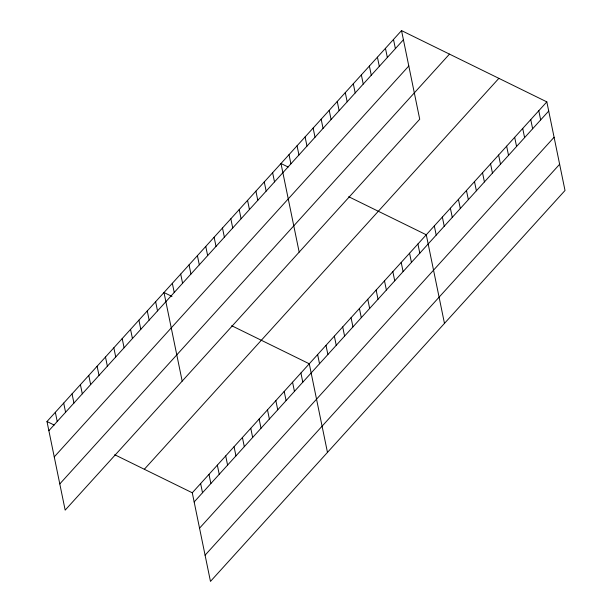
<?xml version="1.0" encoding="UTF-8"?>
<svg xmlns="http://www.w3.org/2000/svg" width="612" height="612" viewBox="0 0 612 612"><rect width="100%" height="100%" fill="white"/><g stroke="black" fill="none" stroke-linecap="round" stroke-linejoin="round"><path stroke-width="0.92" d="M401.533 30.6L419.725 119.218L65.17 510.125L46.986 421.515L401.533 30.6L546.83 101.875L565.014 190.485L210.467 581.4L192.275 492.782L114.689 454.724M48.868 430.687L403.415 39.772M54.246 456.904L408.801 65.989M59.792 483.916L449.483 54.116M144.333 469.266L498.879 78.351M192.275 492.782L546.83 101.875M194.157 501.962L548.712 111.047M199.543 528.179L554.089 137.264M205.081 555.183L559.636 164.268M288.175 167.038L280.985 163.511L299.176 252.121M348.695 196.72L426.281 234.786L444.473 323.396M171.98 296.43L163.985 292.513L182.177 381.123M231.688 325.722L309.274 363.788L327.466 452.398M46.986 421.515L54.177 425.042M538.789 110.734L540.671 119.906M530.757 119.592L532.639 128.772M522.717 128.451L524.599 137.631M514.684 137.317L516.566 146.49M506.644 146.176L508.526 155.349M498.604 155.035L500.494 164.215M490.572 163.894L492.453 173.074M482.531 172.76L484.421 181.932M474.499 181.619L476.381 190.791M466.459 190.477L468.348 199.657M458.426 199.344L460.308 208.516M450.386 208.202L452.276 217.375M442.354 217.061L444.236 226.241M434.313 225.92L436.203 235.1M393.501 39.459L395.383 48.639M385.461 48.325L387.342 57.497M417.919 243.997L419.809 253.177M377.428 57.184L379.31 66.356M409.566 253.215L411.448 262.387M369.388 66.042L371.27 75.222M401.204 262.426L403.094 271.606M361.355 74.901L363.237 84.081M392.85 271.644L394.732 280.816M353.315 83.767L355.197 92.94M384.497 280.854L386.379 290.034M345.283 92.626L347.165 101.799M376.135 290.073L378.017 299.245M337.243 101.485L339.125 110.665M329.202 110.344L331.092 119.524M367.781 299.283L369.663 308.463M321.17 119.21L323.052 128.382M359.42 308.502L361.302 317.674M313.13 128.069L315.019 137.241M351.066 317.712L352.948 326.892M305.097 136.927L306.979 146.107M342.705 326.93L344.587 336.103M297.057 145.786L298.947 154.966M334.351 336.141L336.233 345.321M289.025 154.652L290.907 163.825M325.989 345.359L327.879 354.532M317.636 354.57L319.518 363.75M272.631 172.722L274.513 181.902M264.269 181.94L266.159 191.112M300.92 372.999L302.802 382.171M255.915 191.151L257.797 200.331M292.567 382.217L294.448 391.389M247.562 200.369L249.444 209.541M284.205 391.428L286.087 400.6M239.2 209.579L241.082 218.759M275.851 400.646L277.733 409.818M230.846 218.798L232.728 227.97M267.49 409.856L269.372 419.029M222.485 228.008L224.367 237.188M259.136 419.075L261.018 428.247M214.131 237.227L216.013 246.399M250.775 428.285L252.657 437.458M205.77 246.437L207.652 255.617M242.421 437.496L244.303 446.676M197.416 255.655L199.298 264.828M234.059 446.714L235.949 455.886M189.054 264.866L190.944 274.046M225.706 455.925L227.588 465.105M180.701 274.084L182.583 283.257M217.344 465.143L219.234 474.315M172.339 283.295L174.229 292.475M208.99 474.354L210.872 483.534M200.637 483.572L202.518 492.744M155.632 301.724L157.513 310.904M147.27 310.942L149.152 320.114M138.916 320.153L140.798 329.332M130.555 329.371L132.437 338.543M122.201 338.581L124.083 347.761M113.84 347.8L115.722 356.972M105.486 357.01L107.368 366.19M97.124 366.228L99.014 375.401M88.771 375.439L90.653 384.619M80.409 384.657L82.299 393.83M72.055 393.868L73.937 403.048M63.702 403.086L65.583 412.258M55.34 412.297L57.222 421.477"/></g></svg>
